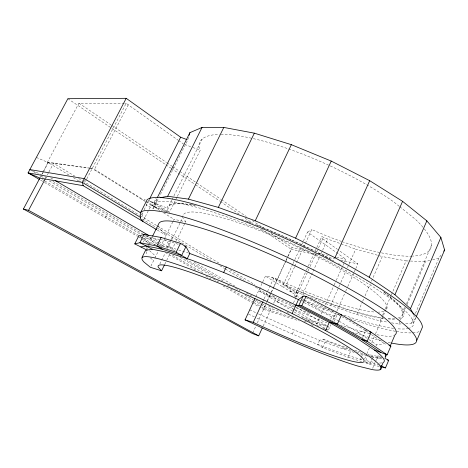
<?xml version="1.0" encoding="UTF-8"?>
<svg xmlns="http://www.w3.org/2000/svg" width="468" height="468" viewBox="0 0 468 468"><rect width="100%" height="100%" fill="white"/><g stroke="black" fill="none" stroke-linecap="round" stroke-linejoin="round"><path stroke-width="0.35" stroke-dasharray="2.34 1.75" d="M142.149 213.712L142.032 214.777L144.688 217.983M146.572 203.89L146.385 205.294L153.475 208.517L155.826 203.82L156.926 198.42L154.452 203.358L153.475 208.517M188.54 137.282L187.75 139.932L159.477 196.361M171.774 200.181L169.51 204.732L167.562 210.173L169.363 212.472L175.798 199.508M405.674 323.651L411.196 323.341L414.309 316.011M415.444 313.344L438.955 258.032L441.78 254.019M413.425 323.429L415.602 318.304L413.893 315.099M402.468 313.127L405.06 307.084M406.493 303.732L431.502 245.331M391.593 322.838L398.777 324.043L400.216 320.685M400.503 320.013L405.68 307.915M407.119 304.557L425.529 261.553L429.77 260.442M372.645 368.322L375.084 362.653L365.151 360.395M375.646 361.349L378.483 354.738M379.314 366.485L369.773 364.244L365.21 361.834L367.515 356.493M376.061 346.115L376.623 344.822L384.561 343.723L386.463 344.425M361.021 358.073L360.477 359.33C324.652 348.42 290.172 333.555 256.259 317.772M361.29 357.447L362.384 354.931L365.046 354.738M310.536 297.607L330.543 305.516L356.844 314.531L380.098 320.908L382.403 315.572M382.695 314.905L385 309.57M385.293 308.909L391.061 295.571M391.353 294.904L406.072 260.898L409.675 261.021M364.566 359.096L366.579 354.446M366.865 353.779L369.451 347.8M371.75 342.488L375.201 334.515M375.488 333.854L383.245 315.918M383.532 315.251L385.831 309.939M386.123 309.272L386.983 307.277M362.536 337.615L365.613 330.543L341.821 316.602M354.253 352.398L342.74 348.812L319.574 340.3L317.731 344.43L322.616 347.706L348.034 357.219L351.111 350.175L325.652 340.868L323.283 339.23L319.574 340.3L294.191 329.969L256.821 313.168M356.844 314.531L362.402 301.872M362.694 301.205L363.864 298.543M365.034 295.875L370.299 283.883M371.469 281.221L382.292 256.569L406.072 260.898M334.222 321.276L337.434 314.034L341.195 316.233M322.616 347.706L325.652 340.868M330.619 319.328L331.695 316.9L337.434 314.034M324.856 329.215L328.314 330.332L330.777 324.821M332.766 320.334L336.545 311.834M336.843 311.167L345.419 291.868M345.712 291.201L347.49 287.206M347.782 286.539L353.995 272.563M354.288 271.896L355.475 269.235M355.768 268.574L357.839 263.911L337.925 249.678M319.182 318.386L316.152 325.114L319.351 326.483M321.165 313.946L324.084 307.447M330.543 305.516L338.545 287.598M338.838 286.937L340.616 282.953M340.915 282.292L346.244 270.346M347.431 267.696L348.613 265.04M348.912 264.379L355.727 249.116L382.292 256.569M325.272 304.803L333.877 285.632M334.175 284.971L335.954 281.005M336.252 280.344L344.267 262.489M344.559 261.828L345.747 259.184L307.523 232.058L301.778 244.548M292.36 334.017L294.191 329.969M295.483 297.081L294.705 295.946L306.195 270.761M306.493 270.1L307.997 266.813M308.295 266.157L321.797 236.551L327.699 239.072L355.727 249.116M293.471 302.931L295.875 297.648M296.145 297.063L307.663 271.779M307.967 271.118L308.868 269.141M310.068 266.503L316.386 252.644M316.684 251.983L318.187 248.689M318.492 248.028L322.698 238.791L321.797 236.551M262.764 281.818L265.432 276.091C279.782 277.196 289.277 290.084 302.539 294.442L319.907 256.212M321.106 253.574L322.306 250.936M322.604 250.281L327.699 239.072M265.52 304.697L263.385 309.336L259.594 307.137M257.312 322.943L265.262 305.657L261.477 303.445M252.738 332.883L256.095 325.593M263.18 326.056L271.592 307.698L272.984 308.137M273.616 303.299L276.214 297.654L269.334 293.5M292.699 264.274L282.415 286.627L299.368 297.157M293.003 263.613L294.518 260.325M294.817 259.67L300.567 247.18M294.547 266.994L286.1 285.381L282.415 286.627L265.432 276.091M294.852 266.333L303.299 247.946M303.597 247.285L305.107 244.004M305.411 243.348L311.746 229.554L325.605 235.503A127.103 32.935 24.7 0 0 342.635 241.833M267.339 300.76L270.995 292.851M271.3 292.19L285.661 261.126M285.966 260.465L291.16 249.228L318.117 255.165M265.871 304.335L266.789 302.346M267.099 301.685L271.071 293.091M309.746 313.396A130.777 19.077 24.9 0 1 276.582 299.216L258.617 290.733L277.448 301.878L278.864 298.812M262.946 301.38L263.853 299.415M264.157 298.76L273.879 277.776A112.098 18.942 24.8 0 0 374.359 311.998M271.376 292.43L273.821 287.147M274.125 286.486L285.726 261.396M286.03 260.734L287.861 256.774M288.171 256.113L292.137 247.531L311.185 251.673M255.856 296.654L262.466 282.456M170.978 239.698L166.854 248.069L159.301 243.652M171.294 239.049L172.247 237.118M159.845 263.987L165.298 252.919M167.544 248.362L171.393 240.552M171.709 239.903L180.373 222.323M180.689 221.674L182.935 217.117A112.098 18.942 24.8 0 1 292.266 244.553A112.098 18.942 24.8 0 1 385.451 310.524M164.777 264.268L166.38 261.004M166.702 260.348L169.913 253.814M171.838 249.894L176.015 241.4M176.337 240.745L185.65 221.797L183.614 218.287M150.924 266.081L154.534 258.781M154.844 258.155L158.038 251.702M160.623 246.472L164.18 239.277M164.502 238.627L173.096 221.253M173.412 220.609L174.049 219.328L185.65 221.797M176.12 198.865L177.085 196.917M177.407 196.267L200.263 150.251L198.959 147.051A127.103 32.935 24.7 0 1 219.422 134.386M146.414 248.561L146.999 247.385M148.508 244.354L152.328 236.685M172.095 199.532L202.199 139.025M147.285 249.485L147.87 248.303M144.103 209.828L148.748 200.602L155.903 203.492L159.155 197.005M143.325 242.102L144.852 239.054L150.082 237.726L159.383 239.394M141.552 214.906L142.798 212.413M143.518 220.311L151.152 205.107L168.761 212.256M159.81 210.471L152.428 205.604L156.008 198.461M105.405 217.731L106.979 214.625M86.481 179.449L85.141 182.023L84.626 179.981M86.82 178.811L126.161 103.329L178.033 140.143M128.244 104.809L94.232 169.808L145.238 201.439M40.16 177.518L41.032 175.851M45.49 178.425L46.075 177.314M42.143 174.154L43.512 171.586M43.852 170.943L48.303 162.595L88.569 168.041M47.286 175.032L48.602 172.563M48.929 171.943L53.522 163.303L74.792 176.132M68.954 175.038L47.479 162.127L78.922 103.176L123.979 103.323M41.617 174.739L42.641 172.821M42.986 172.177L48.011 162.449L48.578 162.636L48.011 162.449M269.159 296.817L269.849 295.729L276.214 297.654M260.828 304.457L264.607 306.663L265.262 305.657M293.945 317.977L264.022 308.365L263.385 309.336L299.304 320.949M411.196 323.341L415.602 318.304M307.523 232.058L311.746 229.554M432.596 259.699L438.955 258.032M339.165 321.229L358.447 332.415L365.613 330.543L366.994 330.964M147.87 245.63L149.345 245.349M153.311 244.583L154.633 244.325L157.5 244.881M169.51 204.732L179.999 203.188L195.548 205.598M342.74 348.812L347.625 348.104L323.283 339.23M371.744 356.938L377.05 358.079L382.83 357.698M398.777 324.043L402.228 323.85M377.05 358.079L381.133 357.885M124.704 103.323L126.161 103.329M410.395 261.045L425.529 261.553M191.47 204.522L175.079 203.141L167.532 206.136L167.813 208.359L155.903 203.492M383.321 318.357L378.472 317.825A130.221 22.078 24.8 0 1 309.652 295.805L296.437 290.154L297.168 292.067M388.153 318.883L393.635 319.486A130.221 22.078 24.8 0 0 395.431 319.422M92.178 168.533L89.294 168.141L92.178 168.533L94.232 169.808L95.542 169.995L142.904 199.462L141.693 199.239M47.479 162.127L88.592 168.018M376.956 334.766L386.439 336.223A130.777 19.077 24.9 0 0 393.524 335.591M78.659 180.94L80.818 181.297M380.098 320.908L388.001 322.236M36.34 157.447L48.303 162.595M160.103 239.522L166.544 240.675L180.396 244.934M158.213 245.021L170.381 247.385L175.921 249.128M145.431 199.947L144.103 199.684L156.698 208.02L165.35 211.776M155.475 207.774L156.698 208.02L152.428 205.604M380.794 357.078L368.38 354.492L372.926 356.926L381.841 358.827M367.076 355.937L360.348 354.299M318.24 253.206L328.115 255.352M336.58 257.195L345.747 259.184M325.207 256.727L335.141 258.915M340.815 260.161L357.839 263.911M361.811 359.635L360.477 359.33L362.84 360.582M365.21 361.834L379.589 365.139M192.155 204.691L196.238 205.709M290.066 291.377L297.742 293.553L296.589 291.816M354.545 350.234L361.46 352.363M356.563 351.86L364.063 354.182M370.2 356.078L372.926 356.926L369.773 364.244L364.338 362.489M178.694 250L188.393 253.053M286.89 312.525L288.972 313.186M302.182 317.357L317.48 322.189L326.436 326.015M264.607 306.663L281.209 311.957M307.499 320.328L326.178 326.284M326.869 326.5L329.636 327.384M304.352 321.323L306.435 321.99M311.045 324.745L313.806 325.64M348.034 357.219L361.618 361.612M241.348 219.252L252.533 223.4M246.987 221.475L251.076 222.979M258.851 225.833L255.159 224.476L258.412 225.816M184.72 144.436L192.155 147.215M192.828 147.467L200.263 150.251M302.539 294.442L305.206 295.495M262.32 227.425C286.088 236.907 309.377 247.689 331.876 259.892M334.474 316.491L322.3 311.413L304.323 300.24M322.551 327.857L325.108 328.957M325.751 329.232L328.314 330.332L327.073 329.583M259.465 226.062L291.037 239.739M291.687 240.025L310.483 249.14M32.444 170.726L40.962 174.453M294.705 295.946L298.672 297.701M278.01 298.432L291.938 304.633M277.448 301.878L294.296 309.383M294.922 309.664L297.426 310.781A152.597 22.37 24.9 0 0 326.898 322.745M248.514 314.122L255.61 317.468M249.725 309.822L256.177 312.864M311.132 249.462L314.373 251.07M318.258 253.001L327.325 257.511M139.961 236.551L143.015 238.113M143.629 238.428L144.852 239.054L148.116 243.629M299.111 299.982L303.586 302.305M304.223 302.638L331.695 316.9L338.54 320.873M306.329 297.823L336.141 313.361M146.455 235.784L150.082 237.726L154.633 244.325M328.583 258.166L334.058 261.144M338.422 263.513L340.289 264.531M48.11 162.566L49.55 163.373M40.646 180.186L43.787 182.011M44.419 182.374L137.633 236.416M138.265 236.785L140.792 238.253M141.424 238.616L150.901 244.115M165.438 252.539L195.77 270.13M205.879 275.991L210.933 278.922M222.944 285.884L251.38 302.375M252.012 302.743L258.962 306.774M42.395 179.542L44.29 180.642M44.922 181.011L139.634 236.059M140.265 236.428L142.787 237.896M143.419 238.265L155.417 245.238M172.464 255.148L202.773 272.762M213.507 279.004L218.562 281.941M230.554 288.914L253.287 302.123M253.919 302.492L260.863 306.528M261.495 306.897L264.022 308.365M30.449 169.942L36.726 173.605M41.114 176.173L44.249 178.004M49.269 180.929L141.032 234.509M144.179 236.346L156.792 243.711M157.423 244.08L162.466 247.022M180.121 257.33L214.168 277.214M227.407 284.942L230.56 286.785M245.062 295.255L253.258 300.041M253.89 300.409L260.196 304.089M44.764 176.582L47.912 178.425M52.942 181.373L142.939 234.07M146.086 235.913L158.67 243.284M185.778 259.143L222.996 280.923M235.615 288.306L240.025 290.891M255.797 300.123L260.846 303.071M50.731 177.869L53.878 179.718M151.41 237.048L158.33 241.119M158.962 241.488L175.319 251.105M194.197 262.203L235.1 286.24M246.425 292.898L252.714 296.601M268.451 305.844L271.592 307.698M164.128 239.247L166.544 240.675L170.381 247.385M276.6 301.497L293.547 311.618M294.179 311.992L312.384 322.861M157.347 230.104L166.122 235.357L160.202 229.221A130.777 19.077 24.9 0 1 158.558 225.5M168.322 211.331L155.826 203.82L148.748 200.602L166.356 211.39M294.261 309.851L291.166 307.991L292.57 304.908L295.659 306.78M294.881 310.225L326.453 329.215M73.336 177.67L78.343 180.677M142.196 219.059L156.599 227.711M157.225 228.086L211.039 260.413M219.796 265.672L224.804 268.679M225.43 269.053L244.197 280.326M255.458 287.089L269.849 295.729M78.548 178.396L82.298 180.66M82.924 181.04L139.85 215.379M140.476 215.76L156.739 225.57M157.365 225.95L219.293 263.308M229.928 269.726L254.949 284.819M61.361 164.098L61.899 164.426M296.273 307.154L328.401 326.635M145.829 201.807L151.152 205.107M163.525 212.782L174.049 219.328M271.809 277.372L297.742 293.553M67.872 98.701L165.298 164.379M165.9 164.789L170.744 168.047M171.346 168.457L194.945 184.369M195.554 184.772L219.755 201.094M220.364 201.497L239.119 214.145M245.173 218.223L253.042 223.529M261.513 229.238L291.16 249.228M78.922 103.176L110.939 124.851M111.542 125.26L166.503 162.472M167.111 162.882L171.943 166.152M172.546 166.561L179.191 171.06M179.794 171.469L220.867 199.28M221.469 199.684L246.232 216.45M252.275 220.545L263.747 228.314M270.995 233.222L292.137 247.531M358.447 332.415L368.415 339.218M369 339.622L376.623 344.822M365.613 330.543L370.943 334.251M371.534 334.661L384.561 343.723M178.624 140.564L183.368 143.928M322.698 238.791L337.34 249.257M383.555 291.886L395.407 301.263A130.221 22.078 24.8 0 1 399.262 318.872M399.222 206.312L393.541 201.755A127.103 32.935 24.7 0 0 220.095 134.369M399.789 206.762L415.21 219.129A127.103 32.935 24.7 0 1 423.868 228.326M150.456 257.921L153.603 260.658M149.532 250.69L155.774 256.277M291.389 291.751L286.1 285.381L300.076 291.576A129.174 21.914 24.8 0 0 383.391 318.059M145.981 251.532L147.303 255.189M384.257 292.424A129.174 21.914 24.8 0 1 397.221 318.205M394.764 318.562A129.174 21.914 24.8 0 1 387.75 318.521M390.435 342.839A152.597 22.37 24.9 0 1 386.814 342.05M381.49 340.768A152.597 22.37 24.9 0 1 370.071 337.627M369.398 337.428A152.597 22.37 24.9 0 1 352.667 332.099M369.656 333.503A130.777 19.077 24.9 0 1 341.037 325.061M419.094 331.601A152.129 24.886 24.8 0 1 396.092 331.414M395.378 331.285A152.129 24.886 24.8 0 1 349.502 318.603M339.932 315.245A152.129 24.886 24.8 0 1 304.826 301.55M304.147 301.269A152.129 24.886 24.8 0 1 302.129 300.421M408.599 328.378A143.261 23.412 24.8 0 1 396.776 328.723M393.646 328.366A143.261 23.412 24.8 0 1 343.787 315.175M333.514 311.53A143.261 23.412 24.8 0 1 305.358 300.544M304.686 300.263A143.261 23.412 24.8 0 1 302.667 299.426M154.452 203.358A143.261 23.412 24.8 0 1 310.471 252.34A143.261 23.412 24.8 0 1 409.114 328.238M383.865 311.325A112.098 18.942 24.8 0 1 378.407 312.127M424.306 228.864A127.103 32.935 24.7 0 1 412.829 256.095M412.173 256.125A127.103 32.935 24.7 0 1 343.307 242.067M381.847 362.87A131.648 14.292 24.9 0 1 379.326 363.033"/><path stroke-width="0.7" d="M385.392 354.06L385.211 357.692L386.644 354.34M416.894 340.277L422.376 327.284A152.129 24.886 24.8 0 0 295.039 242.88A152.129 24.886 24.8 0 0 147.127 199.672L140.845 212.156L140.254 218.322L142.933 221.475M189.125 135.287L189.914 132.637L202.041 127.466L223.809 127.425L254.34 133.164L291.348 144.676L331.233 161.074L369.685 180.689L402.585 201.339L426.845 220.849L440.885 237.446L444.6 250L416.169 316.965M380.08 369.691L383.169 362.466A131.648 14.292 24.9 0 0 374.388 350L356.119 337.756L329.267 322.358L295.963 305.165L259.477 287.925L223.669 272.464L192.208 260.331L167.877 252.474L152.205 249.216L139.92 242.716L134.761 243.869L138.744 235.925L144.033 234.491L161.115 237.457L180.478 243.366L185.942 246.636L189.78 253.486L226.249 267.053L262.039 282.426L298.473 299.649L303.089 296.133L306.072 296.332L341.494 314.829L371.124 332.233L390.885 346.063L387.135 354.826L374.388 350M390.09 346.297L394.963 334.901A130.777 19.077 24.9 0 0 292.003 264.373A130.777 19.077 24.9 0 0 159.009 223.259L152.644 236.042M413.554 314.461L410.477 308.693L440.885 237.446M380.677 366.807L385.445 367.93L388.703 360.296L384.836 358.312M410.477 308.693L394.928 294.723L426.845 220.849M394.928 294.723L369.188 277.22L402.585 201.339M254.937 298.631L245.051 319.866L263.151 328.396A131.882 13.022 24.9 0 0 357.587 365.988L372.107 369.58A131.882 13.022 24.9 0 0 325.593 330.624L329.267 322.358L337.37 324.131L367.187 341.312L387.135 354.826M369.188 277.22L334.989 257.692L369.685 180.689M303.089 296.133L298.859 305.446L333.345 323.253L361.694 339.546L380.823 352.433M295.963 305.165L301.807 305.733L306.072 296.332M164.455 264.923L161.565 270.802L150.327 267.286L143.922 261.992A131.882 13.022 24.9 0 1 292.167 313.513L298.473 299.649M156.721 229.729L83.222 185.697L39.868 178.074L23.4 209.032L252.433 333.544L258.693 335.843L262.279 328.015M245.051 319.866L253.223 322.358L262.642 302.035M334.989 257.692L295.583 238.165L331.233 161.074M160.296 197.742L167.714 196.244L188.429 199.116L218.328 207.4L255.236 220.791L291.348 144.676M223.669 272.464L226.249 267.053M189.78 253.486L187.235 258.722L176.143 252.211L156.85 246.063L139.92 242.716L144.033 234.491L145.244 235.135M218.328 207.4L254.34 133.164M176.143 252.211L180.478 243.366M188.429 199.116L223.809 127.425M161.115 237.457L156.85 246.063L162.314 249.239L181.642 255.44L185.942 246.636L184.556 246.209M167.714 196.244L202.041 127.466M142.009 257.412L145.536 250.316L152.205 249.216M149.397 199.309L180.636 137.223L126.208 98.309L67.872 98.701L28.068 172.897L39.388 179.46M157.254 197.771L189.914 132.637M126.208 98.309L82.309 182.38L83.222 185.697M23.4 209.032L28.56 210.337L45.191 178.975M443.793 251.146L444.6 250M140.891 246.981L145.993 245.928L162.314 249.239M29.823 169.58L84.281 178.624L140.903 212.958M340.137 314.566L341.494 314.829L337.37 324.131L301.807 305.733M387.328 360.003L388.703 360.296M369.749 331.812L371.124 332.233L367.187 341.312L361.694 339.546M388.99 345.361L390.885 346.063M180.636 137.223L187.106 139.686M255.236 220.791L295.583 238.165M39.868 178.074L28.068 172.897L82.309 182.38L140.353 217.287M134.761 243.869L146.987 250.076M380.923 365.625L385.445 367.93M292.167 313.513L325.593 330.624M28.56 210.337L258.693 335.843M55.136 180.461L148.894 235.568M161.565 270.802L158.242 267.24A113.513 11.168 24.9 0 1 259.231 300.55A113.513 11.168 24.9 0 1 364.057 361.384A113.513 11.168 24.9 0 1 253.223 322.358M140.845 212.156A152.597 22.37 24.9 0 1 329.454 278.027A152.597 22.37 24.9 0 1 391.833 343.12"/></g></svg>
